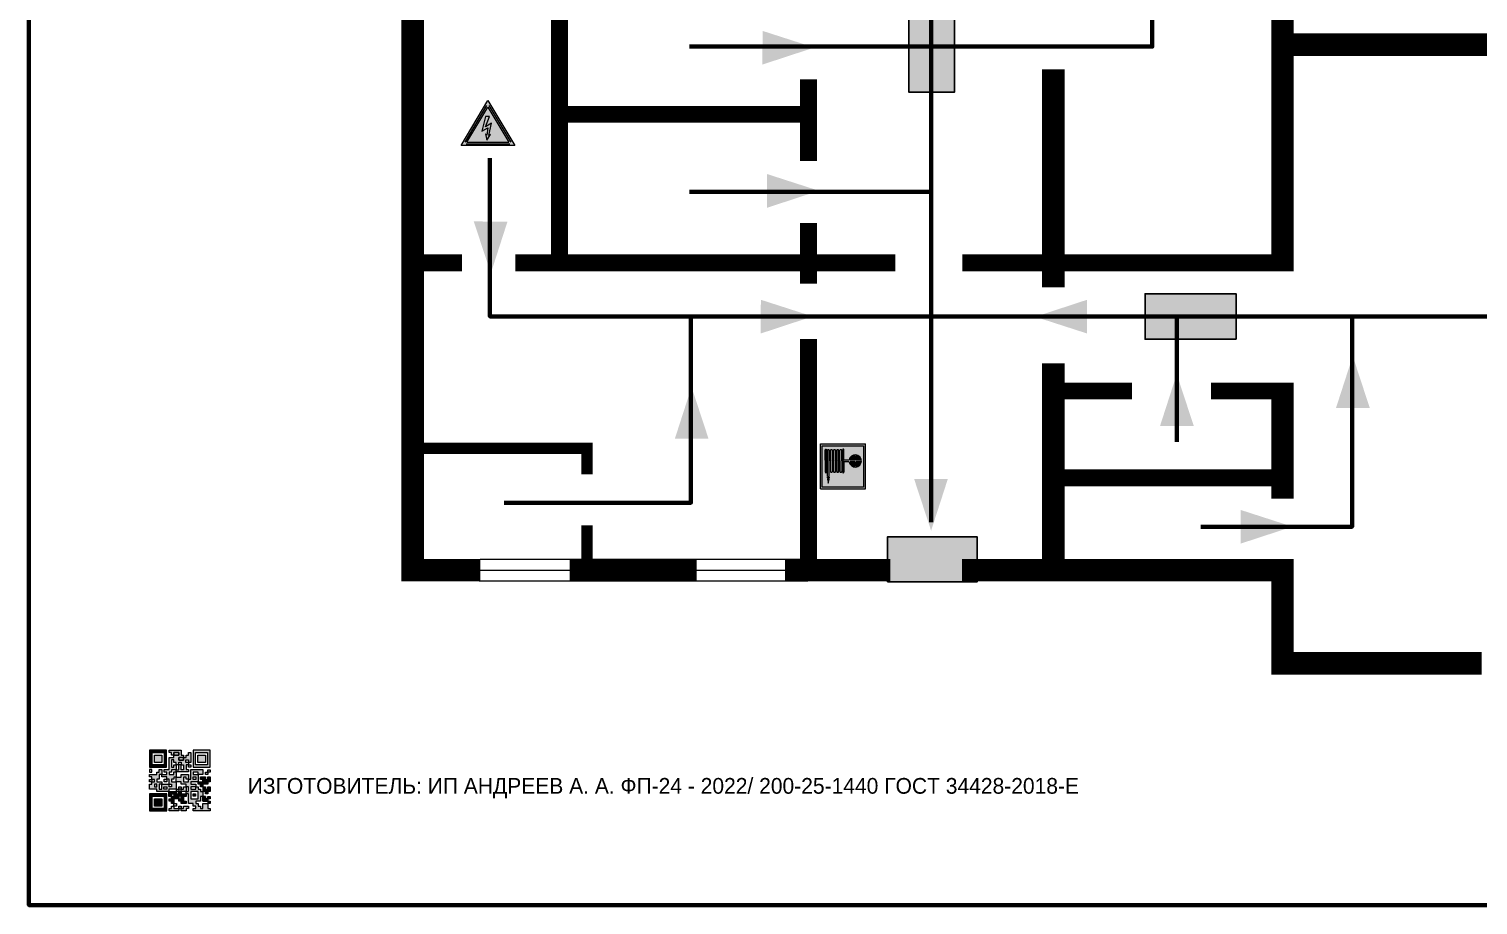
# Model space of a CAD drawing. Header units: millimetres. Extents: x 13810 to 67229, y 12374 to 21950.
# Drawn here: x 39712.7 to 39970.8, y 18692 to 18848.1 of the extents above; entities that cross this region are included whole.
import ezdxf

# ---------------------------------------------------------------- set-up
doc = ezdxf.new("R2010")
doc.units = ezdxf.units.MM
doc.layers.add('План_Штампы', color=7, linetype='Continuous')
doc.styles.add('обычный', font='arial.ttf')

# ---------------------------------------------------------------- blocks, each defined once
blk = doc.blocks.new('QR')
at = {"lineweight": 0}
h = blk.add_hatch(color=256, dxfattribs=at)
h.dxf.hatch_style = 1
h.paths.add_polyline_path([(9241.16, 2687.38), (9242.01, 2687.38), (9242.01, 2687.83), (9241.59, 2687.83), (9241.59, 2688.68), (9239.45, 2688.68), (9239.45, 2688.25), (9239.86, 2688.25), (9239.86, 2687.83), (9240.29, 2687.83), (9240.29, 2688.25), (9241.16, 2688.25), (9241.16, 2687.83), (9240.29, 2687.83), (9240.29, 2687.38), (9239.45, 2687.38), (9239.45, 2685.22), (9238.57, 2685.22), (9238.57, 2684.8), (9239.02, 2684.8), (9239.02, 2684.37), (9238.13, 2684.37), (9238.13, 2683.92), (9239.02, 2683.92), (9239.02, 2683.5), (9239.44, 2683.5), (9239.44, 2682.64), (9239.87, 2682.64), (9239.87, 2682.18), (9239.44, 2682.18), (9239.44, 2682.64), (9238.13, 2682.64), (9238.13, 2681.76), (9237.71, 2681.76), (9237.71, 2682.64), (9238.13, 2682.64), (9238.13, 2683.07), (9237.27, 2683.07), (9237.27, 2683.51), (9237.71, 2683.51), (9237.71, 2684.37), (9238.13, 2684.37), (9238.13, 2685.22), (9237.71, 2685.22), (9237.71, 2684.8), (9237.28, 2684.8), (9237.28, 2684.38), (9235.98, 2684.38), (9235.98, 2683.92), (9236.4, 2683.92), (9236.4, 2683.49), (9236.84, 2683.49), (9236.84, 2683.07), (9236.4, 2683.07), (9236.4, 2682.64), (9235.98, 2682.64), (9235.98, 2681.76), (9237.29, 2681.76), (9237.29, 2681.33), (9239.43, 2681.33), (9239.43, 2681.76), (9240.74, 2681.76), (9240.74, 2683.05), (9239.87, 2683.05), (9239.87, 2683.5), (9240.29, 2683.5), (9240.29, 2683.91), (9240.74, 2683.91), (9240.74, 2684.81), (9240.29, 2684.81), (9240.29, 2684.79), (9240.29, 2684.37), (9239.45, 2684.37), (9239.45, 2684.8), (9239.87, 2684.8), (9239.87, 2685.21), (9240.74, 2685.21), (9240.74, 2686.1), (9240.29, 2686.1), (9240.29, 2685.64), (9239.86, 2685.64), (9239.86, 2686.95), (9240.29, 2686.95), (9240.29, 2686.52), (9240.74, 2686.52), (9240.74, 2686.1), (9241.16, 2686.1), (9241.16, 2686.53), (9241.59, 2686.53), (9241.59, 2686.1), (9242.02, 2686.1), (9242.02, 2685.21), (9241.59, 2685.21), (9241.59, 2686.1), (9241.16, 2686.1), (9241.16, 2685.21), (9240.74, 2685.21), (9240.74, 2684.81), (9242.89, 2684.81), (9242.89, 2685.22), (9242.47, 2685.22), (9242.47, 2686.11), (9242.89, 2686.11), (9242.89, 2686.52), (9242.46, 2686.52), (9242.46, 2686.95), (9242.89, 2686.95), (9242.89, 2686.52), (9243.32, 2686.52), (9243.32, 2688.26), (9242.9, 2688.26), (9242.9, 2687.83), (9242.47, 2687.83), (9242.47, 2687.38), (9242.01, 2687.38), (9242.01, 2686.94), (9241.16, 2686.94)])
h.paths.add_polyline_path([(9239.02, 2682.18), (9239.02, 2681.76), (9238.54, 2681.76), (9238.54, 2682.18)], flags=16)
h.paths.add_polyline_path([(9237.27, 2682.65), (9237.27, 2682.19), (9236.83, 2682.19), (9236.83, 2682.65)], flags=16)
h = blk.add_hatch(color=256, dxfattribs=at)
h.dxf.hatch_style = 1
h.paths.add_polyline_path([(9238.15, 2687.83), (9236.83, 2687.83), (9236.83, 2686.52), (9238.15, 2686.52)], flags=0)
h.paths.add_polyline_path([(9239.01, 2685.65), (9239.01, 2688.68), (9235.98, 2688.68), (9235.98, 2685.65)])
h.paths.add_polyline_path([(9236.41, 2686.1), (9236.41, 2688.26), (9238.56, 2688.26), (9238.56, 2686.1)], flags=16)
h.paths.add_polyline_path([(9236.83, 2686.52), (9236.83, 2687.83), (9238.15, 2687.83), (9238.15, 2686.52)], flags=0)
h = blk.add_hatch(color=256, dxfattribs=at)
h.dxf.hatch_style = 1
h.paths.add_polyline_path([(9238.15, 2686.52), (9238.15, 2687.83), (9236.83, 2687.83), (9236.83, 2686.52)])
h.paths.add_polyline_path([(9245.91, 2686.52), (9245.91, 2687.83), (9244.59, 2687.83), (9244.59, 2686.52)], flags=0)
h.paths.add_polyline_path([(9246.77, 2685.65), (9246.77, 2688.68), (9243.74, 2688.68), (9243.74, 2685.65)])
h.paths.add_polyline_path([(9244.17, 2686.1), (9244.17, 2688.26), (9246.32, 2688.26), (9246.32, 2686.1)], flags=16)
h.paths.add_polyline_path([(9244.59, 2686.52), (9244.59, 2687.83), (9245.91, 2687.83), (9245.91, 2686.52)], flags=0)
h = blk.add_hatch(color=256, dxfattribs=at)
h.dxf.hatch_style = 1
h.paths.add_polyline_path([(9240.75, 2681.76), (9240.75, 2681.35), (9241.17, 2681.35), (9241.17, 2681.76)])
h.paths.add_polyline_path([(9241.6, 2682.18), (9241.17, 2682.18), (9241.17, 2681.76), (9241.6, 2681.76)])
h.paths.add_polyline_path([(9242.47, 2681.34), (9242.47, 2682.19), (9242.02, 2682.19), (9242.02, 2681.76), (9241.6, 2681.76), (9241.6, 2681.34)])
h.paths.add_polyline_path([(9239.87, 2678.3), (9239.44, 2678.3), (9239.44, 2677.89), (9241.17, 2677.89), (9241.17, 2678.3), (9240.28, 2678.3), (9240.28, 2678.73), (9239.87, 2678.73)])
h.paths.add_polyline_path([(9240.75, 2678.73), (9240.75, 2679.19), (9240.28, 2679.19), (9240.28, 2678.73)])
h.paths.add_polyline_path([(9241.6, 2678.73), (9241.17, 2678.73), (9241.17, 2678.3), (9241.6, 2678.3)])
h.paths.add_polyline_path([(9242.02, 2678.3), (9241.6, 2678.3), (9241.6, 2677.89), (9242.48, 2677.89), (9242.48, 2678.31), (9242.9, 2678.31), (9242.9, 2678.73), (9242.02, 2678.73)])
h.paths.add_polyline_path([(9246.36, 2684.37), (9246.36, 2684.79), (9245.93, 2684.79), (9245.93, 2684.37)])
h.paths.add_polyline_path([(9246.78, 2685.2), (9246.36, 2685.2), (9246.36, 2684.79), (9246.78, 2684.79)])
h.paths.add_polyline_path([(9245.91, 2687.83), (9244.59, 2687.83), (9244.59, 2686.52), (9245.91, 2686.52)])
h = blk.add_hatch(color=256, dxfattribs=at)
h.dxf.hatch_style = 1
h.paths.add_polyline_path([(9243.32, 2686.11), (9242.89, 2686.11), (9242.89, 2685.64), (9243.32, 2685.64)])
h.paths.add_polyline_path([(9239.02, 2683.07), (9239.02, 2683.5), (9238.56, 2683.5), (9238.56, 2683.07)])
h.paths.add_polyline_path([(9236.4, 2684.8), (9236.4, 2685.22), (9235.98, 2685.22), (9235.98, 2684.8)])
h.paths.add_polyline_path([(9236.4, 2683.07), (9236.4, 2683.49), (9235.98, 2683.49), (9235.98, 2683.07)])
h = blk.add_hatch(color=256, dxfattribs=at)
h.dxf.hatch_style = 1
h.paths.add_polyline_path([(9243.32, 2682.64), (9243.32, 2683.07), (9244.62, 2683.07), (9244.62, 2684.37), (9243.74, 2684.37), (9243.74, 2684.8), (9244.62, 2684.8), (9244.62, 2684.37), (9245.48, 2684.37), (9245.48, 2685.22), (9243.32, 2685.22), (9243.32, 2683.5), (9242.89, 2683.5), (9242.89, 2683.06), (9242.01, 2683.06), (9242.01, 2683.91), (9242.47, 2683.91), (9242.47, 2683.5), (9242.89, 2683.5), (9242.89, 2684.38), (9241.59, 2684.38), (9241.59, 2683.91), (9240.74, 2683.91), (9240.74, 2683.05), (9241.59, 2683.05), (9241.59, 2682.64), (9242.47, 2682.64), (9242.47, 2682.19), (9242.91, 2682.19), (9242.91, 2681.34), (9242.48, 2681.34), (9242.48, 2680.91), (9242.91, 2680.91), (9242.91, 2679.17), (9243.75, 2679.17), (9243.75, 2678.73), (9244.2, 2678.73), (9244.2, 2678.3), (9243.75, 2678.3), (9243.75, 2677.88), (9246.78, 2677.88), (9246.78, 2678.3), (9246.35, 2678.3), (9246.35, 2679.19), (9245.48, 2679.19), (9245.48, 2678.31), (9245.05, 2678.31), (9245.05, 2678.73), (9244.62, 2678.73), (9244.62, 2679.19), (9244.2, 2679.19), (9244.2, 2679.61), (9245.05, 2679.61), (9245.05, 2680.46), (9245.48, 2680.46), (9245.48, 2681.34), (9245.04, 2681.34), (9245.04, 2681.76), (9244.63, 2681.76), (9244.63, 2682.19), (9244.21, 2682.19), (9244.21, 2681.76), (9243.32, 2681.76), (9243.32, 2682.19), (9244.21, 2682.19), (9244.21, 2682.64)])
h.paths.add_polyline_path([(9243.75, 2683.49), (9243.75, 2683.92), (9244.21, 2683.92), (9244.21, 2683.49)], flags=16)
h.paths.add_polyline_path([(9243.32, 2681.34), (9244.63, 2681.34), (9244.63, 2680.04), (9243.32, 2680.04)], flags=16)
h.paths.add_polyline_path([(9243.76, 2680.89), (9244.18, 2680.89), (9244.18, 2680.48), (9243.76, 2680.48)], flags=0)
h = blk.add_hatch(color=256, dxfattribs=at)
h.dxf.hatch_style = 1
h.paths.add_polyline_path([(9246.36, 2683.07), (9246.78, 2683.07), (9246.78, 2683.92), (9246.36, 2683.92), (9246.36, 2683.49), (9245.92, 2683.49), (9245.92, 2683.92), (9245.06, 2683.92), (9245.06, 2683.49), (9245.48, 2683.49), (9245.48, 2683.07), (9244.62, 2683.07), (9244.62, 2682.65), (9245.05, 2682.65), (9245.05, 2682.18), (9245.48, 2682.18), (9245.48, 2682.65), (9246.36, 2682.65)])
h.paths.add_polyline_path([(9246.78, 2682.18), (9246.36, 2682.18), (9246.36, 2681.75), (9245.92, 2681.75), (9245.92, 2682.18), (9245.48, 2682.18), (9245.48, 2681.34), (9245.48, 2681.34), (9245.94, 2681.34), (9245.94, 2680.91), (9246.36, 2680.91), (9246.36, 2681.34), (9246.78, 2681.34)])
h = blk.add_hatch(color=256, dxfattribs=at)
h.dxf.hatch_style = 1
h.paths.add_polyline_path([(9235.98, 2680.9), (9235.98, 2677.86), (9239.02, 2677.86), (9239.02, 2680.9)])
h.paths.add_polyline_path([(9238.57, 2680.48), (9238.57, 2678.32), (9236.41, 2678.32), (9236.41, 2680.48)], flags=16)
h.paths.add_polyline_path([(9238.15, 2680.05), (9238.15, 2678.74), (9236.83, 2678.74), (9236.83, 2680.05)], flags=0)
h = blk.add_hatch(color=256, dxfattribs=at)
h.dxf.hatch_style = 1
h.paths.add_polyline_path([(9238.15, 2680.05), (9236.83, 2680.05), (9236.83, 2678.74), (9238.15, 2678.74)])
h = blk.add_hatch(color=256, dxfattribs=at)
h.dxf.hatch_style = 1
h.paths.add_polyline_path([(9242.02, 2680.46), (9242.48, 2680.46), (9242.48, 2680.91), (9241.58, 2680.91), (9241.58, 2681.35), (9241.17, 2681.35), (9241.17, 2680.91), (9240.75, 2680.91), (9240.75, 2681.33), (9239.43, 2681.33), (9239.43, 2680.46), (9239.86, 2680.46), (9239.86, 2680.92), (9240.3, 2680.92), (9240.3, 2680.46), (9239.86, 2680.46), (9239.86, 2680.04), (9239.44, 2680.04), (9239.44, 2679.62), (9239.86, 2679.62), (9239.86, 2679.19), (9240.29, 2679.19), (9240.29, 2680.03), (9241.18, 2680.03), (9241.18, 2680.47), (9241.6, 2680.47), (9241.6, 2680.03), (9241.18, 2680.03), (9241.18, 2679.61), (9241.6, 2679.61), (9241.6, 2679.19), (9242.47, 2679.19), (9242.47, 2679.6), (9242.02, 2679.6)])
h = blk.add_hatch(color=256, dxfattribs=at)
h.dxf.hatch_style = 1
h.paths.add_polyline_path([(9244.18, 2680.48), (9244.18, 2680.89), (9243.76, 2680.89), (9243.76, 2680.48)])
h = blk.add_hatch(color=256, dxfattribs=at)
h.dxf.hatch_style = 1
h.paths.add_polyline_path([(9245.93, 2680.04), (9245.93, 2680.46), (9245.48, 2680.46), (9245.48, 2679.62), (9246.35, 2679.62), (9246.35, 2680.04)])
h.paths.add_polyline_path([(9246.78, 2680.04), (9246.78, 2680.46), (9246.35, 2680.46), (9246.35, 2680.04)])
h.paths.add_polyline_path([(9246.78, 2679.18), (9246.78, 2679.62), (9246.35, 2679.62), (9246.35, 2679.18)])
for points in [[(9237.71, 2685.22), (9238.13, 2685.22), (9238.13, 2684.37), (9237.71, 2684.37), (9237.71, 2683.51), (9237.27, 2683.51), (9237.27, 2683.07), (9238.13, 2683.07), (9238.13, 2682.64), (9237.71, 2682.64), (9237.71, 2681.76), (9238.13, 2681.76), (9238.13, 2682.64), (9239.44, 2682.64), (9239.44, 2683.5), (9239.02, 2683.5), (9239.02, 2683.07), (9238.56, 2683.07), (9238.56, 2683.5), (9239.02, 2683.5), (9239.02, 2683.92), (9238.13, 2683.92), (9238.13, 2684.37), (9239.02, 2684.37), (9239.02, 2684.8), (9238.57, 2684.8), (9238.57, 2685.22), (9239.45, 2685.22), (9239.45, 2687.38), (9240.29, 2687.38), (9240.29, 2687.83), (9239.86, 2687.83), (9239.86, 2688.25), (9239.45, 2688.25), (9239.45, 2688.68), (9241.59, 2688.68), (9241.59, 2687.83), (9242.01, 2687.83), (9242.01, 2687.38), (9242.47, 2687.38), (9242.47, 2687.83), (9242.9, 2687.83), (9242.9, 2688.26), (9243.32, 2688.26), (9243.32, 2686.52), (9242.89, 2686.52), (9242.89, 2686.11), (9243.32, 2686.11), (9243.32, 2685.64), (9242.89, 2685.64), (9242.89, 2686.11), (9242.47, 2686.11), (9242.47, 2685.22), (9242.89, 2685.22), (9242.89, 2684.81), (9240.74, 2684.81), (9240.74, 2683.91), (9241.59, 2683.91), (9241.59, 2684.38), (9242.89, 2684.38), (9242.89, 2683.5), (9242.47, 2683.5), (9242.47, 2683.91), (9242.01, 2683.91), (9242.01, 2683.06), (9242.89, 2683.06), (9242.89, 2683.5), (9243.32, 2683.5), (9243.32, 2685.22), (9245.48, 2685.22), (9245.48, 2684.37), (9244.62, 2684.37), (9244.62, 2683.07), (9245.48, 2683.07), (9245.48, 2683.49), (9245.06, 2683.49), (9245.06, 2683.92), (9245.92, 2683.92), (9245.92, 2683.49), (9246.36, 2683.49), (9246.36, 2683.92), (9246.78, 2683.92), (9246.78, 2683.07), (9246.36, 2683.07), (9246.36, 2682.65), (9245.48, 2682.65), (9245.48, 2682.18), (9245.92, 2682.18), (9245.92, 2681.75), (9246.36, 2681.75), (9246.36, 2682.18), (9246.78, 2682.18), (9246.78, 2681.34), (9246.36, 2681.34), (9246.36, 2680.91), (9245.94, 2680.91), (9245.94, 2681.34), (9245.48, 2681.34), (9245.48, 2680.46), (9245.93, 2680.46), (9245.93, 2680.04), (9246.35, 2680.04), (9246.35, 2680.46), (9246.78, 2680.46), (9246.78, 2680.04), (9246.78, 2680.04), (9246.35, 2680.04), (9246.35, 2679.62), (9246.78, 2679.62), (9246.78, 2679.18), (9246.35, 2679.18), (9246.35, 2678.3), (9246.78, 2678.3), (9246.78, 2677.88), (9243.75, 2677.88), (9243.75, 2678.3), (9244.2, 2678.3), (9244.2, 2678.73), (9243.75, 2678.73), (9243.75, 2679.17), (9242.91, 2679.17), (9242.91, 2680.91), (9242.48, 2680.91), (9242.48, 2680.46), (9242.02, 2680.46), (9242.02, 2679.6), (9242.47, 2679.6), (9242.47, 2679.19), (9241.6, 2679.19), (9241.6, 2679.61), (9241.18, 2679.61), (9241.18, 2680.03), (9240.29, 2680.03), (9240.29, 2679.19), (9240.75, 2679.19), (9240.75, 2678.73), (9240.28, 2678.73), (9240.28, 2678.3), (9241.17, 2678.3), (9241.17, 2678.73), (9241.6, 2678.73), (9241.6, 2678.3), (9242.02, 2678.3), (9242.02, 2678.73), (9242.9, 2678.73), (9242.9, 2678.31), (9242.48, 2678.31), (9242.48, 2677.89), (9241.6, 2677.89), (9241.6, 2678.3), (9241.17, 2678.3), (9241.17, 2677.89), (9239.44, 2677.89), (9239.44, 2678.3), (9239.87, 2678.3), (9239.87, 2678.73), (9240.28, 2678.73), (9240.28, 2679.19), (9240.29, 2679.19), (9239.86, 2679.19), (9239.86, 2679.62), (9239.44, 2679.62), (9239.44, 2680.04), (9239.86, 2680.04), (9239.86, 2680.46), (9239.43, 2680.46), (9239.43, 2681.33), (9237.29, 2681.33), (9237.29, 2681.76), (9235.98, 2681.76), (9235.98, 2682.64), (9236.4, 2682.64), (9236.4, 2683.07), (9235.98, 2683.07), (9235.98, 2683.49), (9236.4, 2683.49), (9236.4, 2683.92), (9235.98, 2683.92), (9235.98, 2684.38), (9237.28, 2684.38), (9237.28, 2684.8), (9237.71, 2684.8), (9237.71, 2685.22), (9237.92, 2685.22)], [(9240.74, 2685.21), (9239.87, 2685.21), (9239.87, 2684.8), (9239.45, 2684.8), (9239.45, 2684.37), (9240.29, 2684.37), (9240.29, 2684.79), (9240.29, 2684.81), (9240.74, 2684.81), (9240.74, 2685.21), (9239.87, 2685.21)], [(9240.74, 2686.1), (9240.74, 2686.52), (9240.29, 2686.52), (9240.29, 2686.95), (9239.86, 2686.95), (9239.86, 2685.64), (9240.29, 2685.64), (9240.29, 2686.1), (9240.74, 2686.1), (9240.74, 2686.52)], [(9244.62, 2684.37), (9244.62, 2684.8), (9243.74, 2684.8), (9243.74, 2684.37), (9244.62, 2684.37)], [(9240.74, 2683.05), (9240.74, 2681.76), (9239.43, 2681.76), (9239.43, 2681.33), (9240.75, 2681.33), (9240.75, 2681.35), (9240.75, 2680.91), (9241.17, 2680.91), (9241.17, 2681.35), (9241.58, 2681.35), (9241.58, 2680.91), (9242.48, 2680.91), (9242.48, 2681.34), (9242.91, 2681.34), (9242.91, 2682.19), (9242.47, 2682.19), (9242.47, 2682.64), (9241.59, 2682.64), (9241.59, 2683.05), (9240.74, 2683.05)], [(9240.74, 2683.91), (9240.29, 2683.91), (9240.29, 2683.5), (9239.87, 2683.5), (9239.87, 2683.05), (9240.74, 2683.05), (9240.74, 2683.91)], [(9241.6, 2681.76), (9242.02, 2681.76), (9242.02, 2682.19), (9242.47, 2682.19), (9242.47, 2681.34), (9241.6, 2681.34), (9241.6, 2681.76)], [(9244.62, 2683.07), (9243.32, 2683.07), (9243.32, 2682.64), (9244.21, 2682.64), (9244.21, 2682.19), (9243.32, 2682.19), (9243.32, 2681.76), (9244.21, 2681.76), (9244.21, 2682.19), (9244.63, 2682.19), (9244.63, 2681.76), (9245.04, 2681.76), (9245.04, 2681.34), (9245.48, 2681.34)], [(9245.48, 2682.18), (9245.05, 2682.18), (9245.05, 2682.65), (9244.62, 2682.65), (9244.62, 2683.07)], [(9245.48, 2682.18), (9245.48, 2681.34)], [(9239.86, 2680.46), (9239.86, 2680.92), (9240.3, 2680.92), (9240.3, 2680.46), (9239.86, 2680.46)], [(9245.48, 2680.46), (9245.05, 2680.46), (9245.05, 2679.61), (9244.2, 2679.61), (9244.2, 2679.19), (9244.62, 2679.19), (9244.62, 2678.73), (9245.05, 2678.73), (9245.05, 2678.31), (9245.48, 2678.31), (9245.48, 2679.19), (9246.35, 2679.19), (9246.35, 2679.07)], [(9246.35, 2679.62), (9245.48, 2679.62), (9245.48, 2680.46)], [(9245.48, 2680.46), (9245.48, 2679.62), (9246.35, 2679.62), (9246.35, 2680.04), (9245.93, 2680.04), (9245.93, 2680.46), (9245.48, 2680.46), (9245.48, 2679.62)], [(9246.35, 2679.62), (9246.35, 2679.18)]]:
    blk.add_lwpolyline(points, dxfattribs=at)
for points in [[(9235.98, 2685.65), (9239.01, 2685.65), (9239.01, 2688.68), (9235.98, 2688.68)], [(9236.41, 2688.26), (9238.56, 2688.26), (9238.56, 2686.1), (9236.41, 2686.1)], [(9236.83, 2687.83), (9238.15, 2687.83), (9238.15, 2686.52), (9236.83, 2686.52)], [(9240.29, 2687.83), (9241.16, 2687.83), (9241.16, 2688.25), (9240.29, 2688.25)], [(9240.29, 2688.25), (9241.16, 2688.25), (9241.16, 2687.83), (9240.29, 2687.83)], [(9242.01, 2687.38), (9241.16, 2687.38), (9241.16, 2686.94), (9242.01, 2686.94)], [(9241.16, 2687.38), (9242.01, 2687.38), (9242.01, 2686.94), (9241.16, 2686.94)], [(9243.74, 2685.65), (9246.77, 2685.65), (9246.77, 2688.68), (9243.74, 2688.68)], [(9244.17, 2688.26), (9246.32, 2688.26), (9246.32, 2686.1), (9244.17, 2686.1)], [(9244.59, 2687.83), (9245.91, 2687.83), (9245.91, 2686.52), (9244.59, 2686.52)], [(9235.98, 2684.8), (9236.4, 2684.8), (9236.4, 2685.22), (9235.98, 2685.22)], [(9241.16, 2686.1), (9240.74, 2686.1), (9240.74, 2685.21), (9241.16, 2685.21)], [(9241.16, 2686.53), (9241.59, 2686.53), (9241.59, 2686.1), (9241.16, 2686.1)], [(9241.59, 2686.1), (9242.02, 2686.1), (9242.02, 2685.21), (9241.59, 2685.21)], [(9242.89, 2686.52), (9242.46, 2686.52), (9242.46, 2686.95), (9242.89, 2686.95)], [(9245.93, 2684.79), (9246.36, 2684.79), (9246.36, 2684.37), (9245.93, 2684.37)], [(9246.36, 2685.2), (9246.78, 2685.2), (9246.78, 2684.79), (9246.36, 2684.79)], [(9236.4, 2683.07), (9236.84, 2683.07), (9236.84, 2683.49), (9236.4, 2683.49)], [(9236.83, 2682.19), (9237.27, 2682.19), (9237.27, 2682.65), (9236.83, 2682.65)], [(9238.54, 2682.18), (9239.02, 2682.18), (9239.02, 2681.76), (9238.54, 2681.76)], [(9239.44, 2682.64), (9239.87, 2682.64), (9239.87, 2682.18), (9239.44, 2682.18)], [(9241.17, 2682.18), (9241.6, 2682.18), (9241.6, 2681.76), (9241.17, 2681.76)], [(9243.75, 2683.92), (9244.21, 2683.92), (9244.21, 2683.49), (9243.75, 2683.49)], [(9235.98, 2677.86), (9239.02, 2677.86), (9239.02, 2680.9), (9235.98, 2680.9)], [(9236.41, 2680.48), (9238.57, 2680.48), (9238.57, 2678.32), (9236.41, 2678.32)], [(9236.83, 2680.05), (9238.15, 2680.05), (9238.15, 2678.74), (9236.83, 2678.74)], [(9240.75, 2681.76), (9241.17, 2681.76), (9241.17, 2681.35), (9240.75, 2681.35)], [(9241.18, 2680.03), (9241.6, 2680.03), (9241.6, 2680.47), (9241.18, 2680.47)], [(9243.32, 2680.04), (9244.63, 2680.04), (9244.63, 2681.34), (9243.32, 2681.34)], [(9243.76, 2680.89), (9244.18, 2680.89), (9244.18, 2680.48), (9243.76, 2680.48)]]:
    blk.add_lwpolyline(points, close=True, dxfattribs=at)
blk = doc.blocks.new('A$C7B4425F7')
at = {"true_color": 0xffffff}
blk.add_hatch(color=7, dxfattribs=at).paths.add_polyline_path([(0, 0), (-16, 0), (-16, -8), (0, -8)])
h = blk.add_hatch(color=126)
h.paths.add_polyline_path([(-0.2, -0.2), (-15.8, -0.2), (-15.8, -7.8), (-0.2, -7.8)])
h.paths.add_polyline_path([(-11.76, -2.03), (-11.76, -3.66), (-11.17, -3.66, -0.568275), (-11.17, -6.18), (-12.58, -6.18), (-12.58, -2.03)], flags=16)
h.paths.add_polyline_path([(-13.33, -4.12, -0.495768), (-13.59, -6.18), (-15.03, -6.18), (-15.03, -2.03), (-13.59, -2.03, -0.487973)], flags=16)
h.paths.add_polyline_path([(-10.25, -2.03), (-9.48, -2.03), (-9.48, -6.18), (-10.25, -6.18)], flags=16)
h.paths.add_polyline_path([(-13.84, -3.69), (-14.24, -3.69), (-14.24, -3.03), (-13.9, -3.03, -0.692621)], flags=0)
h.paths.add_polyline_path([(-9.15, -2.03), (-8.4, -2.03), (-8.04, -3.07), (-7.68, -2.03), (-6.93, -2.03), (-7.64, -4.1), (-6.93, -6.18), (-7.68, -6.18), (-8.04, -5.14), (-8.4, -6.18), (-9.15, -6.18), (-8.44, -4.1)], flags=16)
h.paths.add_polyline_path([(-11.76, -4.46), (-11.42, -4.46, -0.692621), (-11.36, -5.12), (-11.76, -5.12)], flags=0)
h.paths.add_polyline_path([(-13.9, -5.2), (-14.24, -5.2), (-14.24, -4.55), (-13.84, -4.55, -0.708038)], flags=0)
edge = h.paths.add_edge_path(flags=16)
edge.add_ellipse((-5.51, -4.08), major_axis=(0, 2.05), ratio=0.586184, start_angle=0, end_angle=360)
edge = h.paths.add_edge_path(flags=0)
edge.add_ellipse((-5.51, -4.08), major_axis=(0, 1.14), ratio=0.454828, start_angle=0, end_angle=360)
h.paths.add_polyline_path([(-4.13, -4.96, 0.377264), (-3.48, -4.52, 0.0555), (-3.16, -2.03), (-1.66, -2.03), (-1.66, -4.96), (-0.96, -4.96), (-0.96, -7.01), (-1.75, -7.01), (-1.75, -6.18), (-3.3, -6.18), (-3.3, -7.02), (-4.13, -7.02)], flags=16)
h.paths.add_polyline_path([(-2.73, -2.91), (-2.28, -2.91), (-2.28, -4.96), (-3.05, -4.96, 0.079136)], flags=0)
at = {"color": 126}
blk.add_lwpolyline([(-16, -8), (0, -8), (0, 0), (-16, 0)], close=True, dxfattribs=at)
blk = doc.blocks.new('A$C3E6D3DDE')
at = {"lineweight": 5}
h = blk.add_hatch(color=40, dxfattribs=at)
h.paths.add_polyline_path([(24.1, 1.45), (16.46, -11.35), (31.74, -11.35)])
h.paths.add_polyline_path([(24.09, -0.46), (30.03, -10.41), (18.14, -10.41)], flags=16)
h.paths.add_polyline_path([(24.54, -3.08), (23.41, -6.02), (25.13, -5.01), (24.33, -8.5), (24.82, -8.27), (23.79, -9.86), (23.4, -8.04), (23.8, -8.43), (24.04, -6.29), (22.39, -7.25), (23.44, -3.08)], flags=0)
h = blk.add_hatch(color=256, dxfattribs=at)
h.paths.add_polyline_path([(24.37, 0.03, 0.567511), (23.82, 0.03), (17.59, -10.4, 0.582454), (17.86, -10.88), (30.32, -10.88, 0.582149), (30.6, -10.4)])
h.paths.add_polyline_path([(24.09, -0.46), (18.14, -10.41), (30.03, -10.41)], flags=16)
h.paths.add_polyline_path([(24.54, -3.08), (23.41, -6.02), (25.13, -5.01), (24.33, -8.5), (24.82, -8.27), (23.79, -9.86), (23.4, -8.04), (23.8, -8.43), (24.04, -6.29), (22.39, -7.25), (23.44, -3.08)], flags=0)
h = blk.add_hatch(color=40, dxfattribs=at)
h.paths.add_polyline_path([(24.09, -0.46), (18.14, -10.41), (30.03, -10.41)])
h.paths.add_polyline_path([(24.82, -8.27), (23.79, -9.86), (23.4, -8.04), (23.8, -8.43), (24.04, -6.29), (22.39, -7.25), (23.44, -3.08), (24.54, -3.08), (23.41, -6.02), (25.13, -5.01), (24.33, -8.5)], flags=16)
at = {"color": 40, "lineweight": 5}
for p, q in [((16.46, -11.35), (24.1, 1.45)), ((24.1, 1.45), (31.74, -11.35))]:
    blk.add_line(p, q, dxfattribs=at)
at = {"lineweight": 5}
for p, q in [((17.59, -10.4), (23.82, 0.03)), ((24.37, 0.03), (30.6, -10.4)), ((18.14, -10.41), (24.09, -0.46)), ((23.44, -3.08), (22.39, -7.25)), ((23.41, -6.02), (24.54, -3.08)), ((24.54, -3.08), (23.44, -3.08)), ((24.09, -0.46), (30.03, -10.41)), ((22.39, -7.25), (24.04, -6.29)), ((23.8, -8.43), (23.4, -8.04)), ((23.4, -8.04), (23.79, -9.86)), ((25.13, -5.01), (23.41, -6.02)), ((24.04, -6.29), (23.8, -8.43)), ((24.33, -8.5), (25.13, -5.01)), ((17.86, -10.88), (30.32, -10.88)), ((18.14, -10.41), (30.03, -10.41)), ((23.79, -9.86), (24.82, -8.27)), ((24.82, -8.27), (24.33, -8.5))]:
    blk.add_line(p, q, dxfattribs=at)
at = {"color": 50, "lineweight": 5}
blk.add_line((31.74, -11.35), (16.46, -11.35), dxfattribs=at)
blk = doc.blocks.new('A$C37112FD5')
at = {"true_color": 0xf5f5ff}
h = blk.add_hatch(color=7, dxfattribs=at)
h.dxf.hatch_style = 1
h.paths.add_polyline_path([(12.8, -7.4), (0, -7.4), (0, -20.2), (12.8, -20.2)])
h.paths.add_polyline_path([(12.29, -7.91), (12.29, -19.69), (0.51, -19.69), (0.51, -7.91)], flags=16)
h.paths.add_polyline_path([(4.98, -9.04, -0.42597), (5.17, -9.22), (5.17, -12.25), (5.17, -15.29, -0.432244), (4.98, -15.47), (4.83, -15.47, -0.42597), (4.64, -15.29), (4.64, -12.25), (4.64, -9.22, -0.432244), (4.83, -9.04)], flags=0)
h.paths.add_polyline_path([(4.28, -9.22), (4.28, -12.25), (4.28, -15.29, -0.432244), (4.09, -15.47), (3.94, -15.47, -0.42597), (3.75, -15.29), (3.75, -12.25), (3.75, -9.22, -0.432244), (3.94, -9.04), (4.09, -9.04, -0.42597)], flags=0)
h.paths.add_polyline_path([(5.72, -9.04), (5.87, -9.04, -0.42597), (6.06, -9.22), (6.06, -12.25), (6.06, -15.29, -0.432244), (5.87, -15.47), (5.72, -15.47, -0.42597), (5.53, -15.29), (5.53, -12.25), (5.53, -9.22, -0.432244)], flags=0)
h.paths.add_polyline_path([(6.42, -8.9), (6.5, -8.9, -0.42597), (6.69, -9.08), (6.69, -12.03), (8.21, -12.03, -15.824349), (8.21, -12.47), (6.69, -12.47), (6.69, -15.42, -0.432244), (6.5, -15.6), (6.42, -15.6)], flags=0)
h.paths.add_polyline_path([(3.39, -9.22), (3.39, -12.25), (3.39, -15.29, -0.432244), (3.2, -15.47), (3.05, -15.47, -0.42597), (2.85, -15.29), (2.85, -12.25), (2.85, -9.22, -0.432244), (3.05, -9.04), (3.2, -9.04, -0.42597)], flags=0)
h.paths.add_polyline_path([(2.5, -9.22), (2.5, -16.71), (1.96, -16.71), (1.96, -9.22, -0.432244), (2.15, -9.04), (2.31, -9.04, -0.42597)], flags=0)
h.paths.add_polyline_path([(1.61, -8.9), (1.61, -15.6), (1.57, -15.6, -0.42597), (1.37, -15.42), (1.37, -12.03), (1.37, -9.09, -0.432244), (1.57, -8.9)], flags=0)
h.paths.add_polyline_path([(9.76, -10.81), (9.76, -12.03), (8.49, -12.03, -0.336371)], flags=0)
h.paths.add_polyline_path([(8.49, -12.47), (9.76, -12.47), (9.76, -13.7, -0.336371)], flags=0)
h.paths.add_polyline_path([(10.11, -10.81, -0.336371), (11.38, -12.03), (10.11, -12.03)], flags=0)
h.paths.add_polyline_path([(10.11, -12.47), (11.38, -12.47, -0.336371), (10.11, -13.7)], flags=0)
h.paths.add_polyline_path([(2.5, -16.84), (2.5, -17.05), (1.97, -17.05), (1.97, -16.84)], flags=0)
h.paths.add_polyline_path([(2.5, -17.24, -0.033778), (2.24, -18.6, -0.033778), (1.97, -17.24)], flags=0)
h = blk.add_hatch(color=242)
h.dxf.hatch_style = 1
h.paths.add_polyline_path([(12.29, -7.91), (0.51, -7.91), (0.51, -19.69), (12.29, -19.69)])
h.paths.add_polyline_path([(6.42, -15.6), (6.42, -8.9), (6.5, -8.9, -0.42597), (6.69, -9.08), (6.69, -12.03), (8.21, -12.03, -15.824349), (8.21, -12.47), (6.69, -12.47), (6.69, -15.42, -0.432244), (6.5, -15.6)], flags=16)
h.paths.add_polyline_path([(5.87, -15.47), (5.72, -15.47, -0.42597), (5.53, -15.29), (5.53, -12.25), (5.53, -9.22, -0.432244), (5.72, -9.04), (5.87, -9.04, -0.42597), (6.06, -9.22), (6.06, -12.25), (6.06, -15.29, -0.432244)], flags=16)
h.paths.add_polyline_path([(4.98, -15.47), (4.83, -15.47, -0.42597), (4.64, -15.29), (4.64, -12.25), (4.64, -9.22, -0.432244), (4.83, -9.04), (4.98, -9.04, -0.42597), (5.17, -9.22), (5.17, -12.25), (5.17, -15.29, -0.432244)], flags=16)
h.paths.add_polyline_path([(4.09, -15.47), (3.94, -15.47, -0.42597), (3.75, -15.29), (3.75, -12.25), (3.75, -9.22, -0.432244), (3.94, -9.04), (4.09, -9.04, -0.42597), (4.28, -9.22), (4.28, -12.25), (4.28, -15.29, -0.432244)], flags=16)
h.paths.add_polyline_path([(3.2, -15.47), (3.05, -15.47, -0.42597), (2.85, -15.29), (2.85, -12.25), (2.85, -9.22, -0.432244), (3.05, -9.04), (3.2, -9.04, -0.42597), (3.39, -9.22), (3.39, -12.25), (3.39, -15.29, -0.432244)], flags=16)
h.paths.add_polyline_path([(2.5, -17.05), (1.97, -17.05), (1.97, -16.84), (2.5, -16.84)], flags=16)
h.paths.add_polyline_path([(2.5, -17.24, -0.033778), (2.24, -18.6, -0.033778), (1.97, -17.24)], flags=16)
h.paths.add_polyline_path([(2.5, -16.71), (1.96, -16.71), (1.96, -9.22, -0.432244), (2.15, -9.04), (2.31, -9.04, -0.42597), (2.5, -9.22)], flags=16)
h.paths.add_polyline_path([(1.61, -15.6), (1.57, -15.6, -0.42597), (1.37, -15.42), (1.37, -12.03), (1.37, -9.09, -0.432244), (1.57, -8.9), (1.61, -8.9)], flags=16)
h.paths.add_polyline_path([(8.49, -12.47), (9.76, -12.47), (9.76, -13.7, -0.336371)], flags=0)
h.paths.add_polyline_path([(10.11, -13.7), (10.11, -12.47), (11.38, -12.47, -0.336371)], flags=0)
h.paths.add_polyline_path([(8.49, -12.03, -0.336371), (9.76, -10.81), (9.76, -12.03)], flags=0)
h.paths.add_polyline_path([(10.11, -12.03), (10.11, -10.81, -0.336371), (11.38, -12.03)], flags=0)
h = blk.add_hatch(color=7, dxfattribs=at)
h.dxf.hatch_style = 1
h.paths.add_polyline_path([(1.61, -8.9), (1.57, -8.9, 0.432244), (1.37, -9.09), (1.37, -12.03), (1.37, -15.42, 0.42597), (1.57, -15.6), (1.61, -15.6)])
h.paths.add_polyline_path([(2.5, -9.22, 0.42597), (2.31, -9.04), (2.15, -9.04, 0.432244), (1.96, -9.22), (1.96, -16.71), (2.5, -16.71)])
h.paths.add_polyline_path([(2.5, -16.84), (1.97, -16.84), (1.97, -17.05), (2.5, -17.05)])
h.paths.add_polyline_path([(2.5, -17.24), (1.97, -17.24, 0.033778), (2.24, -18.6, 0.033778)])
h.paths.add_polyline_path([(3.39, -12.25), (3.39, -9.22, 0.42597), (3.2, -9.04), (3.05, -9.04, 0.432244), (2.85, -9.22), (2.85, -12.25), (2.85, -15.29, 0.42597), (3.05, -15.47), (3.2, -15.47, 0.432244), (3.39, -15.29)])
h.paths.add_polyline_path([(4.28, -12.25), (4.28, -9.22, 0.42597), (4.09, -9.04), (3.94, -9.04, 0.432244), (3.75, -9.22), (3.75, -12.25), (3.75, -15.29, 0.42597), (3.94, -15.47), (4.09, -15.47, 0.432244), (4.28, -15.29)])
h.paths.add_polyline_path([(5.17, -12.25), (5.17, -9.22, 0.42597), (4.98, -9.04), (4.83, -9.04, 0.432244), (4.64, -9.22), (4.64, -12.25), (4.64, -15.29, 0.42597), (4.83, -15.47), (4.98, -15.47, 0.432244), (5.17, -15.29)])
h.paths.add_polyline_path([(6.06, -12.25), (6.06, -9.22, 0.42597), (5.87, -9.04), (5.72, -9.04, 0.432244), (5.53, -9.22), (5.53, -12.25), (5.53, -15.29, 0.42597), (5.72, -15.47), (5.87, -15.47, 0.432244), (6.06, -15.29)])
h.paths.add_polyline_path([(6.69, -12.47), (8.21, -12.47, 15.824349), (8.21, -12.03), (6.69, -12.03), (6.69, -9.08, 0.42597), (6.5, -8.9), (6.42, -8.9), (6.42, -15.6), (6.5, -15.6, 0.432244), (6.69, -15.42)])
h.paths.add_polyline_path([(8.49, -12.47), (9.76, -12.47), (9.76, -13.7, -0.336371)], flags=16)
h.paths.add_polyline_path([(8.49, -12.03, -0.336371), (9.76, -10.81), (9.76, -12.03)], flags=16)
h.paths.add_polyline_path([(10.11, -12.47), (11.38, -12.47, -0.336371), (10.11, -13.7)], flags=16)
h.paths.add_polyline_path([(10.11, -12.03), (10.11, -10.81, -0.336371), (11.38, -12.03)], flags=16)
h = blk.add_hatch(color=242)
h.dxf.hatch_style = 1
h.paths.add_polyline_path([(9.76, -10.81, 0.336371), (8.49, -12.03), (9.76, -12.03)])
h.paths.add_polyline_path([(10.11, -10.81), (10.11, -12.03), (11.38, -12.03, 0.336371)])
h.paths.add_polyline_path([(11.38, -12.47), (10.11, -12.47), (10.11, -13.7, 0.336371)])
h.paths.add_polyline_path([(9.76, -12.47), (8.49, -12.47, 0.336371), (9.76, -13.7)])
at = {"color": 242, "lineweight": 5}
for p, q in [((0, -20.2), (0, -7.4)), ((0, -7.4), (12.8, -7.4)), ((12.8, -20.2), (12.8, -7.4)), ((1.37, -12.03), (1.37, -9.08)), ((1.37, -12.03), (1.37, -15.42)), ((1.57, -8.9), (1.61, -8.9)), ((1.61, -8.9), (1.61, -15.6)), ((1.96, -16.71), (1.96, -9.22)), ((2.15, -9.04), (2.31, -9.04)), ((2.5, -16.71), (2.5, -9.22)), ((2.85, -12.25), (2.85, -9.22)), ((2.85, -12.25), (2.85, -15.29)), ((3.05, -9.04), (3.2, -9.04)), ((3.39, -12.25), (3.39, -9.22)), ((3.39, -12.25), (3.39, -15.29)), ((3.75, -12.25), (3.75, -9.22)), ((3.75, -12.25), (3.75, -15.29)), ((3.94, -9.04), (4.09, -9.04)), ((4.28, -12.25), (4.28, -9.22)), ((4.28, -12.25), (4.28, -15.29)), ((4.64, -12.25), (4.64, -9.22)), ((4.64, -12.25), (4.64, -15.29)), ((4.83, -9.04), (4.98, -9.04)), ((5.17, -12.25), (5.17, -9.22)), ((5.17, -12.25), (5.17, -15.29)), ((5.53, -12.25), (5.53, -9.22)), ((5.53, -12.25), (5.53, -15.29)), ((5.72, -9.04), (5.87, -9.04)), ((6.06, -12.25), (6.06, -9.22)), ((6.06, -12.25), (6.06, -15.29)), ((6.42, -8.9), (6.42, -15.6)), ((6.5, -8.9), (6.42, -8.9)), ((6.69, -12.03), (6.69, -9.08)), ((8.21, -12.03), (6.69, -12.03)), ((9.76, -12.03), (8.49, -12.03)), ((9.76, -10.81), (9.76, -12.03)), ((10.11, -10.81), (10.11, -12.03)), ((11.38, -12.03), (10.11, -12.03)), ((1.57, -15.6), (1.61, -15.6)), ((3.05, -15.47), (3.2, -15.47)), ((3.94, -15.47), (4.09, -15.47)), ((4.83, -15.47), (4.98, -15.47)), ((5.72, -15.47), (5.87, -15.47)), ((6.42, -15.6), (6.5, -15.6)), ((8.21, -12.47), (6.69, -12.47)), ((6.69, -12.47), (6.69, -15.42)), ((9.76, -12.47), (8.49, -12.47)), ((9.76, -12.47), (9.76, -13.7)), ((11.38, -12.47), (10.11, -12.47)), ((10.11, -12.47), (10.11, -13.7)), ((0, -20.2), (12.8, -20.2)), ((1.96, -16.71), (2.5, -16.71)), ((1.97, -16.84), (2.5, -16.84)), ((1.97, -17.05), (1.97, -16.84)), ((2.5, -17.05), (1.97, -17.05)), ((1.97, -17.24), (2.5, -17.24)), ((2.5, -16.84), (2.5, -17.05))]:
    blk.add_line(p, q, dxfattribs=at)
blk.add_lwpolyline([(0.51, -7.91), (12.29, -7.91), (12.29, -19.69), (0.51, -19.69)], close=True, dxfattribs=at)
for centre, radius, start, end in [((1.56, -9.09), 0.182, 87.1027, 180.6071), ((2.15, -9.22), 0.182, 87.1027, 180.6071), ((2.32, -9.22), 0.182, 359.3929, 92.8973), ((3.04, -9.22), 0.182, 87.1027, 180.6071), ((3.21, -9.22), 0.182, 359.3929, 92.8973), ((3.93, -9.22), 0.182, 87.1027, 180.6071), ((4.1, -9.22), 0.182, 359.3929, 92.8973), ((4.82, -9.22), 0.182, 87.1027, 180.6071), ((4.99, -9.22), 0.182, 359.3929, 92.8973), ((5.71, -9.22), 0.182, 87.1027, 180.6071), ((5.88, -9.22), 0.182, 359.3929, 92.8973), ((6.51, -9.09), 0.182, 359.3929, 92.8973), ((9.93, -12.25), 1.74, 187.2319, 172.7681), ((9.93, -12.25), 1.46, 96.9927, 171.3585), ((9.93, -12.25), 1.46, 8.6415, 83.0073), ((1.56, -15.42), 0.182, 179.3929, 272.8973), ((3.04, -15.29), 0.182, 179.3929, 272.8973), ((3.21, -15.29), 0.182, 267.1027, 0.6071), ((3.93, -15.29), 0.182, 179.3929, 272.8973), ((4.1, -15.29), 0.182, 267.1027, 0.6071), ((4.82, -15.29), 0.182, 179.3929, 272.8973), ((4.99, -15.29), 0.182, 267.1027, 0.6071), ((5.71, -15.29), 0.182, 179.3929, 272.8973), ((5.88, -15.29), 0.182, 267.1027, 0.6071), ((6.51, -15.42), 0.182, 267.1027, 0.6071), ((9.93, -12.25), 1.46, 188.6415, 263.0073), ((9.93, -12.25), 1.46, 276.9927, 351.3585), ((12.17, -15.98), 10.27, 187.041, 194.7793), ((-7.7, -15.98), 10.27, 345.2207, 352.959)]:
    blk.add_arc(centre, radius, start, end, dxfattribs=at)
blk = doc.blocks.new('A$C32E8229D')
at = {"true_color": 0xffffff}
blk.add_hatch(color=7, dxfattribs=at).paths.add_polyline_path([(0, 0), (0, -8), (16, -8), (16, 0)])
h = blk.add_hatch(color=126)
h.paths.add_polyline_path([(0.2, -0.2), (15.8, -0.2), (15.8, -7.8), (0.2, -7.8)])
h.paths.add_polyline_path([(13.49, -2.05), (12.08, -2.05), (11.37, -2.63, 0.162397), (11.29, -2.84), (11.29, -3.63), (10.35, -3.63), (10.35, -4.05), (11.68, -4.05), (11.68, -3.48), (12.26, -4.28), (11.29, -5.1), (11.29, -6.78), (11.85, -6.78), (11.85, -5.44), (12.8, -4.64), (12.8, -5.94), (14.46, -5.94), (14.46, -5.39), (13.45, -5.39), (13.45, -3.97), (12.46, -2.59), (13.15, -2.59), (13.69, -3.34), (14.18, -3)], flags=16)
h.paths.add_polyline_path([(10.74, -1.82, 1), (11.8, -1.82, 1)], flags=16)
h.paths.add_polyline_path([(9.39, -3.59), (5.99, -3.59), (6.56, -3.03), (5.91, -3.03), (5.1, -3.83), (5.91, -4.64), (6.56, -4.64), (5.99, -4.09), (9.39, -4.09)], flags=16)
h.paths.add_polyline_path([(4.29, -1.08), (1.72, -1.08), (1.72, -6.6), (4.29, -6.6)], flags=16)
at = {"color": 126}
blk.add_lwpolyline([(16, -8), (0, -8), (0, 0), (16, 0)], close=True, dxfattribs=at)

msp = doc.modelspace()

# ---------------------------------------------------------------- linework, layer by layer
at = {"color": 2, "lineweight": 100}
msp.add_lwpolyline([(39712.67, 19086.99), (40312.67, 19086.99), (40312.67, 18691.99), (39712.67, 18691.99)], close=True, dxfattribs=at)
at = {"lineweight": 0}
for points, const_width in [([(39924.01, 18953.34), (39935.98, 18953.34), (39935.98, 18822.95)], 4), ([(39781.02, 18859.83), (39781.02, 18751.65), (39793.1, 18751.65)], 4), ([(39807.19, 18856.52), (39807.19, 18806.41), (39799.29, 18806.41)], 3), ([(40203.33, 18818.68), (40203.33, 18845.3), (39935.98, 18845.3)], 4), ([(39895.15, 18809.35), (39895.15, 18840.89)], 4), ([(39807.19, 18832.87), (39851.35, 18832.87)], 3), ([(39935.98, 18824.85), (39935.98, 18804.94)], 4), ([(39895.15, 18802.07), (39895.15, 18811.07)], 4), ([(39789.8, 18806.41), (39781.3, 18806.41)], 3), ([(39807.19, 18806.41), (39851.35, 18806.41)], 3), ([(39851.35, 18806.41), (39866.98, 18806.41)], 3), ([(39937.97, 18806.41), (39878.92, 18806.41)], 3), ([(39895.15, 18751.65), (39895.15, 18788.5)], 4), ([(39935.98, 18785.04), (39935.98, 18764.38)], 4), ([(39896.15, 18783.57), (39909.17, 18783.57)], 3), ([(39923.24, 18783.57), (39935.69, 18783.57)], 3), ([(39781.21, 18773.37), (39812.07, 18773.37), (39812.07, 18768.71)], 2), ([(39896.15, 18768.11), (39935.69, 18768.11)], 3), ([(39812.07, 18759.63), (39812.07, 18751.69)], 2), ([(39935.98, 18753), (39935.98, 18735.06)], 4), ([(39808.97, 18751.65), (39831.62, 18751.65)], 4), ([(39847.34, 18751.65), (39866.09, 18751.65)], 4), ([(39878.85, 18751.65), (39909.82, 18751.65)], 4), ([(39895.15, 18751.65), (39935.98, 18751.65), (39935.98, 18735.06), (39968.33, 18735.06)], 4), ([(39964.52, 18735.06), (39971.42, 18735.06)], 4)]:
    msp.add_lwpolyline(points, dxfattribs=dict(at, const_width=const_width))
at = {"color": 126, "lineweight": 100, "true_color": 0x008754}
for points in [[(39873.37, 18844.94), (39912.76, 18844.94), (39912.76, 18883.45)], [(39873.37, 18760.2), (39873.37, 18872.11), (39841.07, 18872.11)], [(39873.37, 18844.94), (39830.32, 18844.94)], [(39967.73, 18796.88), (39794.79, 18796.88), (39794.79, 18825.05)], [(39830.32, 18819.1), (39873.37, 18819.1), (39873.37, 18819.1)], [(39797.3, 18763.67), (39830.58, 18763.67), (39830.58, 18796.88)], [(39917.13, 18796.88), (39917.13, 18774.55)], [(39921.43, 18759.39), (39948.36, 18759.39), (39948.36, 18796.88)], [(40110.9, 18761.61), (40192.25, 18761.61), (40151.84, 18761.61), (40151.84, 18796.88), (39967.73, 18796.88), (39948.36, 18796.88)]]:
    msp.add_lwpolyline(points, dxfattribs=at)
at = {"lineweight": 0, "const_width": 3, "elevation": 3}
for points in [[(39851.52, 18839.12), (39851.52, 18824.57)], [(39851.52, 18813.54), (39851.52, 18802.69)], [(39851.52, 18792.86), (39851.52, 18752.5)]]:
    msp.add_lwpolyline(points, dxfattribs=at)
at = {"lineweight": 0}
for points in [[(39793.03, 18753.59), (39851.52, 18753.59)], [(39792.89, 18749.74), (39851.41, 18749.74)], [(39793.1, 18751.65), (39851.67, 18751.65)]]:
    msp.add_lwpolyline(points, dxfattribs=at)
at = {"layer": 'План_Штампы', "color": 126, "true_color": 0x008754}
for points in [[(39843.33, 18841.75), (39843.34, 18847.75), (39852.56, 18844.78)], [(39844.15, 18816.23), (39844.16, 18822.24), (39853.38, 18819.26)], [(39791.91, 18813.79), (39797.91, 18813.77), (39794.94, 18804.56)], [(39843.03, 18793.83), (39843.04, 18799.84), (39852.26, 18796.87)], [(39901.16, 18799.84), (39901.14, 18793.83), (39891.92, 18796.81)], [(39951.51, 18780.56), (39945.5, 18780.58), (39948.48, 18789.8)], [(39920.16, 18777.35), (39914.15, 18777.36), (39917.13, 18786.58)], [(39833.73, 18775.06), (39827.72, 18775.07), (39830.7, 18784.29)], [(39870.34, 18767.92), (39876.35, 18767.91), (39873.37, 18758.69)], [(39928.49, 18756.38), (39928.51, 18762.39), (39937.73, 18759.41)]]:
    msp.add_solid(points, dxfattribs=at)

# ---------------------------------------------------------------- block references
for name, p, xscale, yscale, zscale in [('A$C3E6D3DDE', (39779.36, 18834.43), 0.625, 0.625, 0.625), ('A$C37112FD5', (39853.66, 18778.78), 0.6249984004534781, 0.6249984004534781, 0.6249984004534781)]:
    msp.add_blockref(name, p, dxfattribs=dict(xscale=xscale, yscale=yscale, zscale=zscale))
at = {"color": 22, "lineweight": 100, "true_color": 0xbb1e10}
msp.add_blockref('QR', (30498.18, 16030.89), dxfattribs=at)
at = {"layer": 'План_Штампы', "color": 126, "true_color": 0x008754, "xscale": 1.012510887696, "yscale": 1.012510887696, "zscale": 1.012510887696}
for p, rotation in [((39869.43, 18836.82), 89.99786532371444), ((39911.49, 18800.9), 359.9978653237144)]:
    msp.add_blockref('A$C32E8229D', p, dxfattribs=dict(at, rotation=rotation))
at = {"layer": 'План_Штампы'}
msp.add_blockref('A$C7B4425F7', (39881.59, 18757.58), dxfattribs=at)

# ---------------------------------------------------------------- texts
at = {"lineweight": 0, "insert": (39825.68, 18712.82), "char_height": 2.8, "width": 191.3484, "attachment_point": 5, "style": 'обычный'}
msp.add_mtext('\\pi-8.4,l8.4,t8.4;{\\fProxima Nova Rg|b0|i0|c204|p2;ИЗГОТОВИТЕЛЬ: ИП АНДРЕЕВ А. А.\\fProxima Nova Rg|b0|i0|c0|p2; \\fProxima Nova Rg|b0|i0|c204|p2;ФП-24 - 2022/ 200-25-1440 ГОСТ 34428-2018-Е\\H1.2266x; }', dxfattribs=at)

doc.saveas('drawing.dxf')
